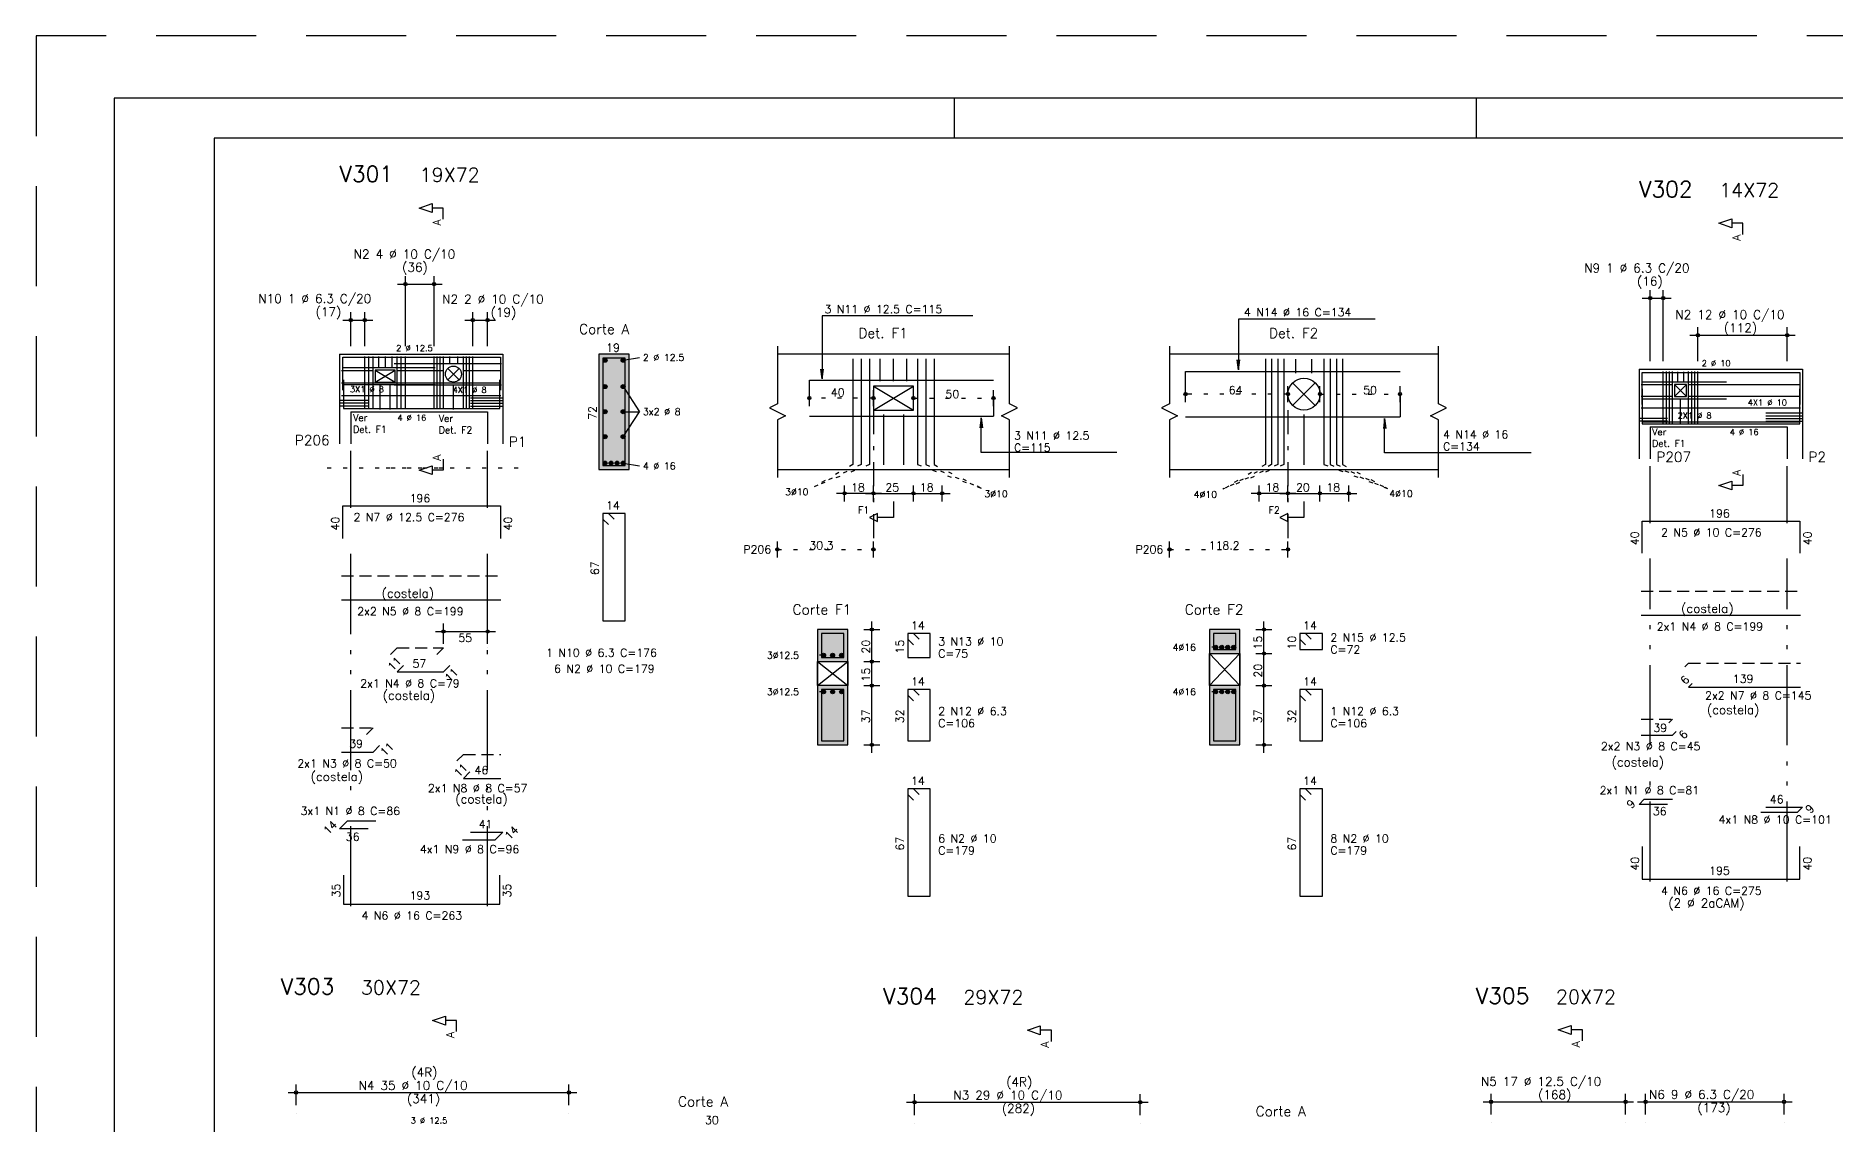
# Model space of a CAD drawing. Extents: x -1.9 to 86, y -1.2 to 61.3.
# Drawn here: x -1.95 to 43.03, y 34.1 to 61.31 of the extents above; entities that cross this region are included whole.
import ezdxf

# ---------------------------------------------------------------- set-up
doc = ezdxf.new("R2010")
doc.units = 0
doc.header["$MEASUREMENT"] = 0
for name, pattern in [('ESTILO_TQS_0001', [0.45, 0.3, -0.15]), ('ESTILO_TQS_0002', [0.4, 0.1, -0.3]), ('ESTILO_TQS_0003', [1.25, 0.6, -0.3, 0.05, -0.3]), ('ESTILO_TQS_0004', [3.3, 2, -0.4, 0.05, -0.4, 0.05, -0.4]), ('HIDDEN', [0.375, 0.25, -0.125])]:
    doc.linetypes.add(name, pattern=pattern)
doc.layers.get('0').update_dxf_attribs({"linetype": 'CONTINUOUS'})
doc.layers.get('Defpoints').update_dxf_attribs({"linetype": 'CONTINUOUS'})
for name, color, linetype in [('ARQ_FOLHA', 7, 'CONTINUOUS'), ('PENA_01', 1, 'CONTINUOUS'), ('PENA_02', 2, 'CONTINUOUS'), ('PENA_03', 3, 'CONTINUOUS'), ('PENA_04', 4, 'CONTINUOUS'), ('PENA_05', 5, 'CONTINUOUS'), ('PENA_06', 6, 'CONTINUOUS'), ('PENA_10', 253, 'CONTINUOUS')]:
    doc.layers.add(name, color=color, linetype=linetype)
doc.styles.get("Standard").update_dxf_attribs({"font": 'ROMANS.SHX'})

# ---------------------------------------------------------------- blocks, each defined once
blk = doc.blocks.new('FOLHA A1 - 841 X 594')
at = {"layer": 'ARQ_FOLHA', "color": 1}
for p, q in [((-631, 584), (-631, 594)), ((-500.5, 584), (-500.5, 594))]:
    blk.add_line(p, q, dxfattribs=at)
for points in [[(-841, 0), (0, 0), (0, 594), (-841, 594)], [(-816, 10), (-10, 10), (-10, 584), (-816, 584)]]:
    blk.add_lwpolyline(points, close=True, dxfattribs=at)
at = {"layer": 'Defpoints', "color": 8, "linetype": 'HIDDEN', "ltscale": 100}
blk.add_lwpolyline([(-860.5, 609.5), (-860.5, -15.5), (19.5, -15.5), (19.5, 609.5)], close=True, dxfattribs=at)
blk = doc.blocks.new('*U23')
blk.add_blockref('FOLHA A1 - 841 X 594', (0, 0))

msp = doc.modelspace()

# ---------------------------------------------------------------- linework, layer by layer
at = {"layer": 'PENA_01', "linetype": 'Continuous'}
for p, q in [((7.08, 55.11), (8.199, 55.11)), ((7.28, 53.561), (7.28, 55.31)), ((7.999, 53.561), (7.999, 55.31)), ((38.392, 53.181), (38.392, 54.96)), ((38.716, 53.181), (38.716, 54.96)), ((38.192, 54.76), (38.916, 54.76)), ((5.717, 54.211), (6.467, 54.211)), ((5.917, 53.561), (5.917, 54.411)), ((6.267, 53.561), (6.267, 54.411)), ((8.764, 54.211), (9.537, 54.211)), ((8.964, 53.561), (8.964, 54.411)), ((9.337, 53.561), (9.337, 54.411)), ((39.581, 53.181), (39.581, 54.031)), ((41.812, 53.181), (41.812, 54.031)), ((39.381, 53.831), (42.012, 53.831)), ((12.722, 53.206), (13.132, 53.276)), ((12.722, 52.547), (13.132, 51.921)), ((12.722, 51.296), (13.132, 51.921)), ((12.722, 51.921), (13.132, 51.921)), ((12.722, 50.636), (13.132, 50.566)), ((8.031, 46.431), (9.537, 46.431)), ((4.549, 34.596), (4.549, 35.116)), ((11.369, 34.596), (11.369, 35.116)), ((4.349, 34.916), (11.569, 34.916)), ((19.804, 34.674), (25.844, 34.674)), ((20.004, 34.354), (20.004, 34.874)), ((25.644, 34.354), (25.644, 34.874)), ((34.213, 34.683), (37.973, 34.683)), ((34.413, 34.363), (34.413, 34.883)), ((37.773, 34.363), (37.773, 34.883)), ((38.073, 34.683), (41.933, 34.683)), ((38.273, 34.363), (38.273, 34.883)), ((41.733, 34.363), (41.733, 34.883))]:
    msp.add_line(p, q, dxfattribs=at)
at = {"layer": 'PENA_01', "linetype": 'ESTILO_TQS_0003'}
for p, q in [((17.377, 52.261), (17.377, 52.711)), ((26.777, 52.361), (26.777, 52.925)), ((21.977, 52.261), (21.977, 51.811)), ((32.137, 52.361), (32.137, 51.797)), ((18.977, 51.961), (18.977, 48.481)), ((29.337, 51.961), (29.337, 48.481))]:
    msp.add_line(p, q, dxfattribs=at)
at = {"layer": 'PENA_01', "linetype": 'ESTILO_TQS_0002'}
for p, q in [((18.977, 52.261), (17.377, 52.261)), ((19.977, 52.261), (21.977, 52.261)), ((29.337, 52.361), (26.777, 52.361)), ((30.137, 52.361), (32.137, 52.361)), ((18.877, 50.601), (17.493, 50.045)), ((18.671, 50.601), (17.493, 50.045)), ((18.464, 50.601), (17.493, 50.045)), ((20.077, 50.601), (21.708, 49.998)), ((20.284, 50.601), (21.708, 49.998)), ((20.491, 50.601), (21.708, 49.998)), ((29.237, 50.601), (27.705, 49.983)), ((29.082, 50.601), (27.705, 49.983)), ((28.927, 50.601), (27.705, 49.983)), ((28.772, 50.601), (27.705, 49.983)), ((30.237, 50.601), (31.827, 50.003)), ((30.392, 50.601), (31.827, 50.003)), ((30.547, 50.601), (31.827, 50.003)), ((30.702, 50.601), (31.827, 50.003)), ((16.577, 48.481), (18.977, 48.481)), ((26.377, 48.481), (29.337, 48.481)), ((27.533, 46.037), (27.177, 46.037)), ((17.733, 45.837), (17.377, 45.837)), ((17.733, 44.925), (17.377, 44.925)), ((27.533, 44.925), (27.177, 44.925))]:
    msp.add_line(p, q, dxfattribs=at)
at = {"layer": 'PENA_01', "linetype": 'ESTILO_TQS_0004'}
for p, q in [((5.917, 49.518), (5.917, 50.941)), ((9.337, 49.518), (9.337, 50.941)), ((38.392, 49.138), (38.392, 50.561)), ((41.812, 49.138), (41.812, 50.561)), ((5.917, 39.568), (5.917, 48.634)), ((9.337, 39.568), (9.337, 48.634)), ((38.392, 40.188), (38.392, 48.254)), ((41.812, 40.188), (41.812, 48.254))]:
    msp.add_line(p, q, dxfattribs=at)
at = {"layer": 'PENA_02', "linetype": 'Continuous'}
for centre, radius in [((7.28, 55.11), 0.0416), ((7.28, 55.11), 0.0208), ((7.999, 55.11), 0.0416), ((7.999, 55.11), 0.0208), ((38.392, 54.76), 0.0416), ((38.392, 54.76), 0.0208), ((38.716, 54.76), 0.0416), ((38.716, 54.76), 0.0208), ((5.917, 54.211), 0.0416), ((5.917, 54.211), 0.0208), ((6.267, 54.211), 0.0416), ((6.267, 54.211), 0.0208), ((8.964, 54.211), 0.0416), ((8.964, 54.211), 0.0208), ((9.337, 54.211), 0.0416), ((9.337, 54.211), 0.0208), ((39.581, 53.831), 0.0416), ((39.581, 53.831), 0.0208), ((41.812, 53.831), 0.0416), ((41.812, 53.831), 0.0208), ((8.231, 46.431), 0.04), ((8.231, 46.431), 0.02), ((9.337, 46.431), 0.04), ((9.337, 46.431), 0.02), ((4.549, 34.916), 0.0416), ((4.549, 34.916), 0.0208), ((11.369, 34.916), 0.0416), ((11.369, 34.916), 0.0208), ((20.004, 34.674), 0.0416), ((20.004, 34.674), 0.0208), ((25.644, 34.674), 0.0416), ((25.644, 34.674), 0.0208), ((34.413, 34.683), 0.0416), ((34.413, 34.683), 0.0208), ((37.773, 34.683), 0.0416), ((37.773, 34.683), 0.0208), ((38.273, 34.683), 0.0416), ((38.273, 34.683), 0.0208), ((41.733, 34.683), 0.0416), ((41.733, 34.683), 0.0208)]:
    msp.add_circle(centre, radius, dxfattribs=at)
at = {"layer": 'PENA_03', "linetype": 'Continuous'}
for p, q in [((16.577, 53.561), (16.577, 52.121)), ((22.377, 52.121), (22.377, 53.561)), ((26.377, 53.561), (26.377, 52.121)), ((33.097, 52.121), (33.097, 53.561)), ((5.637, 53.361), (5.637, 51.921)), ((5.637, 53.361), (5.917, 53.361)), ((5.917, 53.361), (9.337, 53.361)), ((5.917, 53.361), (5.917, 53.361)), ((6.267, 53.361), (6.267, 53.361)), ((7.28, 53.361), (7.28, 53.361)), ((7.999, 53.361), (7.999, 53.361)), ((8.964, 53.361), (8.964, 53.361)), ((9.337, 53.361), (9.717, 53.361)), ((9.337, 53.361), (9.337, 53.361)), ((9.717, 53.361), (9.717, 51.921)), ((12.877, 53.361), (12.117, 53.361)), ((12.117, 53.361), (12.117, 50.481)), ((12.877, 50.481), (12.877, 53.361)), ((22.377, 53.361), (16.577, 53.361)), ((18.464, 53.241), (18.464, 50.601)), ((18.671, 53.241), (18.671, 50.601)), ((18.877, 53.241), (18.877, 50.601)), ((19.144, 52.681), (19.144, 53.241)), ((19.477, 52.681), (19.477, 53.241)), ((19.811, 52.681), (19.811, 53.241)), ((20.077, 53.241), (20.077, 50.601)), ((20.284, 53.241), (20.284, 50.601)), ((20.491, 53.241), (20.491, 50.601)), ((33.097, 53.361), (26.377, 53.361)), ((28.772, 53.241), (28.772, 50.601)), ((28.927, 53.241), (28.927, 50.601)), ((29.082, 53.241), (29.082, 50.601)), ((29.237, 53.241), (29.237, 50.601)), ((29.537, 52.886), (29.537, 53.236)), ((29.937, 52.886), (29.937, 53.236)), ((30.237, 53.241), (30.237, 50.601)), ((30.392, 53.241), (30.392, 50.601)), ((30.547, 53.241), (30.547, 50.601)), ((30.702, 53.241), (30.702, 50.601)), ((7.023, 52.961), (6.523, 52.961)), ((6.523, 52.961), (6.523, 52.661)), ((6.523, 52.961), (7.023, 52.661)), ((6.523, 52.661), (7.023, 52.961)), ((6.523, 52.661), (7.023, 52.661)), ((7.023, 52.661), (7.023, 52.961)), ((8.34, 53.003), (8.623, 52.72)), ((8.34, 52.72), (8.623, 53.003)), ((29.454, 52.644), (30.02, 52.078)), ((29.454, 52.078), (30.02, 52.644)), ((38.112, 52.981), (38.112, 51.541)), ((38.112, 52.981), (38.392, 52.981)), ((38.392, 52.981), (41.812, 52.981)), ((38.392, 52.981), (38.392, 52.981)), ((38.716, 52.981), (38.716, 52.981)), ((39.581, 52.981), (39.581, 52.981)), ((41.812, 52.981), (42.192, 52.981)), ((41.812, 52.981), (41.812, 52.981)), ((42.192, 52.981), (42.192, 51.541)), ((17.377, 52.061), (17.377, 52.461)), ((19.977, 52.561), (18.977, 52.561)), ((18.977, 52.561), (18.977, 51.961)), ((18.977, 52.561), (19.977, 51.961)), ((18.977, 51.961), (19.977, 52.561)), ((18.977, 52.061), (18.977, 52.461)), ((19.977, 51.961), (19.977, 52.561)), ((19.977, 52.061), (19.977, 52.461)), ((21.977, 52.061), (21.977, 52.461)), ((26.777, 52.161), (26.777, 52.561)), ((29.337, 52.161), (29.337, 52.561)), ((30.137, 52.161), (30.137, 52.561)), ((32.137, 52.161), (32.137, 52.561)), ((39.298, 52.601), (38.998, 52.601)), ((38.998, 52.601), (38.998, 52.301)), ((38.998, 52.601), (39.298, 52.301)), ((38.998, 52.301), (39.298, 52.601)), ((38.998, 52.301), (39.298, 52.301)), ((39.298, 52.301), (39.298, 52.601)), ((5.637, 51.921), (5.637, 51.121)), ((5.917, 51.921), (9.337, 51.921)), ((5.917, 51.921), (5.917, 51.121)), ((9.337, 51.921), (9.337, 51.121)), ((9.717, 51.921), (9.717, 51.121)), ((16.577, 52.121), (16.377, 52.021)), ((16.377, 52.021), (16.777, 51.821)), ((16.777, 51.821), (16.577, 51.721)), ((18.977, 51.961), (19.977, 51.961)), ((19.227, 51.849), (19.227, 50.594)), ((19.727, 51.849), (19.727, 50.594)), ((22.177, 51.821), (22.577, 52.021)), ((22.377, 51.721), (22.177, 51.821)), ((22.577, 52.021), (22.377, 52.121)), ((26.377, 52.121), (26.177, 52.021)), ((26.177, 52.021), (26.577, 51.821)), ((26.577, 51.821), (26.377, 51.721)), ((29.737, 51.849), (29.737, 50.594)), ((32.897, 51.821), (33.297, 52.021)), ((33.097, 51.721), (32.897, 51.821)), ((33.297, 52.021), (33.097, 52.121)), ((16.577, 51.721), (16.577, 50.281)), ((22.377, 50.281), (22.377, 51.721)), ((26.377, 51.721), (26.377, 50.281)), ((33.097, 50.281), (33.097, 51.721)), ((38.112, 51.541), (38.112, 50.741)), ((38.392, 51.541), (41.812, 51.541)), ((38.392, 51.541), (38.392, 50.741)), ((41.812, 51.541), (41.812, 50.741)), ((42.192, 51.541), (42.192, 50.741)), ((12.117, 50.481), (12.877, 50.481)), ((16.577, 50.481), (22.377, 50.481)), ((26.377, 50.481), (33.097, 50.481)), ((18.257, 49.681), (18.257, 50.081)), ((18.977, 49.681), (18.977, 50.081)), ((18.977, 49.681), (18.977, 50.081)), ((19.977, 49.681), (19.977, 50.081)), ((19.977, 49.681), (19.977, 50.081)), ((20.697, 49.681), (20.697, 50.081)), ((28.617, 49.681), (28.617, 50.081)), ((29.337, 49.681), (29.337, 50.081)), ((29.337, 49.681), (29.337, 50.081)), ((30.137, 49.681), (30.137, 50.081)), ((30.137, 49.681), (30.137, 50.081)), ((30.857, 49.681), (30.857, 50.081)), ((19.177, 49.881), (18.057, 49.881)), ((18.777, 49.881), (20.177, 49.881)), ((19.477, 49.681), (19.477, 49.281)), ((19.777, 49.881), (20.897, 49.881)), ((29.537, 49.881), (28.417, 49.881)), ((29.137, 49.881), (30.337, 49.881)), ((29.737, 49.681), (29.737, 49.281)), ((29.937, 49.881), (31.057, 49.881)), ((19.077, 49.381), (18.877, 49.281)), ((18.877, 49.281), (19.077, 49.181)), ((19.077, 49.281), (19.077, 49.381)), ((19.477, 49.281), (19.077, 49.281)), ((19.077, 49.181), (19.077, 49.281)), ((29.337, 49.381), (29.137, 49.281)), ((29.137, 49.281), (29.337, 49.181)), ((29.337, 49.281), (29.337, 49.381)), ((29.737, 49.281), (29.337, 49.281)), ((29.337, 49.181), (29.337, 49.281)), ((16.577, 48.281), (16.577, 48.681)), ((18.977, 48.281), (18.977, 48.681)), ((26.377, 48.281), (26.377, 48.681)), ((29.337, 48.281), (29.337, 48.681)), ((8.231, 46.121), (8.231, 46.631)), ((9.337, 46.121), (9.337, 46.631)), ((17.957, 46.481), (17.577, 46.481)), ((17.577, 46.481), (17.577, 43.601)), ((18.337, 46.481), (17.957, 46.481)), ((18.337, 43.601), (18.337, 46.481)), ((18.737, 46.481), (19.137, 46.481)), ((18.937, 43.401), (18.937, 46.681)), ((27.757, 46.481), (27.377, 46.481)), ((27.377, 46.481), (27.377, 43.601)), ((28.137, 46.481), (27.757, 46.481)), ((28.137, 43.601), (28.137, 46.481)), ((28.537, 46.481), (28.937, 46.481)), ((28.737, 43.401), (28.737, 46.681)), ((8.231, 46.021), (8.231, 46.021)), ((9.337, 46.021), (9.337, 46.021)), ((17.577, 45.681), (18.337, 45.681)), ((17.577, 45.081), (17.577, 45.681)), ((17.577, 45.081), (18.337, 45.681)), ((17.577, 45.681), (18.337, 45.081)), ((18.337, 45.681), (18.337, 45.081)), ((18.737, 45.681), (19.137, 45.681)), ((27.377, 45.881), (28.137, 45.881)), ((27.377, 45.081), (27.377, 45.881)), ((27.377, 45.081), (28.137, 45.881)), ((27.377, 45.881), (28.137, 45.081)), ((28.137, 45.881), (28.137, 45.081)), ((28.537, 45.881), (28.937, 45.881)), ((18.337, 45.081), (17.577, 45.081)), ((18.737, 45.081), (19.137, 45.081)), ((28.137, 45.081), (27.377, 45.081)), ((28.537, 45.081), (28.937, 45.081)), ((17.577, 43.601), (17.957, 43.601)), ((17.957, 43.601), (18.337, 43.601)), ((18.737, 43.601), (19.137, 43.601)), ((27.377, 43.601), (27.757, 43.601)), ((27.757, 43.601), (28.137, 43.601)), ((28.537, 43.601), (28.937, 43.601)), ((4.549, 34.396), (4.549, 34.396)), ((11.369, 34.396), (11.369, 34.396)), ((20.004, 34.154), (20.004, 34.154)), ((25.644, 34.154), (25.644, 34.154)), ((34.413, 34.163), (34.413, 34.163)), ((37.773, 34.163), (37.773, 34.163)), ((38.273, 34.163), (38.273, 34.163)), ((41.733, 34.163), (41.733, 34.163))]:
    msp.add_line(p, q, dxfattribs=at)
at = {"layer": 'PENA_03', "linetype": 'ESTILO_TQS_0002'}
for p, q in [((5.323, 50.521), (8.223, 50.521)), ((6.801, 50.521), (10.161, 50.521))]:
    msp.add_line(p, q, dxfattribs=at)
at = {"layer": 'PENA_03', "linetype": 'Continuous'}
for points in [[(8.227, 56.731), (8.227, 57.008), (7.95, 57.008), (7.95, 56.897), (7.627, 57.008), (7.95, 57.119), (7.95, 57.008)], [(40.702, 56.351), (40.702, 56.628), (40.425, 56.628), (40.425, 56.517), (40.102, 56.628), (40.425, 56.739), (40.425, 56.628)], [(21.458, 54.319), (17.696, 54.319), (17.696, 52.739), (17.663, 52.986), (17.696, 52.739), (17.729, 52.986)], [(31.518, 54.236), (28.102, 54.236), (28.102, 52.965), (28.069, 53.213), (28.102, 52.965), (28.134, 53.213)], [(25.062, 50.904), (21.666, 50.904), (21.666, 51.77), (21.699, 51.522), (21.666, 51.77), (21.633, 51.522)], [(35.411, 50.892), (31.753, 50.892), (31.753, 51.748), (31.786, 51.5), (31.753, 51.748), (31.721, 51.5)], [(8.227, 50.736), (8.227, 50.459), (7.95, 50.459), (7.95, 50.349), (7.627, 50.459), (7.95, 50.57), (7.95, 50.459)], [(40.702, 50.356), (40.702, 50.079), (40.425, 50.079), (40.425, 49.969), (40.102, 50.079), (40.425, 50.19), (40.425, 50.079)], [(8.559, 36.436), (8.559, 36.713), (8.282, 36.713), (8.282, 36.602), (7.959, 36.713), (8.282, 36.823), (8.282, 36.713)], [(23.424, 36.194), (23.424, 36.471), (23.147, 36.471), (23.147, 36.36), (22.824, 36.471), (23.147, 36.581), (23.147, 36.471)], [(36.693, 36.203), (36.693, 36.48), (36.416, 36.48), (36.416, 36.369), (36.093, 36.48), (36.416, 36.59), (36.416, 36.48)]]:
    msp.add_lwpolyline(points, dxfattribs=at)
for centre, radius in [((12.272, 53.206), 0.05), ((12.722, 53.206), 0.05), ((8.481, 52.861), 0.2), ((29.737, 52.361), 0.4), ((12.272, 52.547), 0.05), ((12.722, 52.547), 0.05), ((17.377, 52.261), 0.04), ((17.377, 52.261), 0.02), ((18.977, 52.261), 0.04), ((18.977, 52.261), 0.02), ((19.977, 52.261), 0.04), ((19.977, 52.261), 0.02), ((21.977, 52.261), 0.04), ((21.977, 52.261), 0.02), ((26.777, 52.361), 0.04), ((26.777, 52.361), 0.02), ((29.337, 52.361), 0.04), ((29.337, 52.361), 0.02), ((30.137, 52.361), 0.04), ((30.137, 52.361), 0.02), ((32.137, 52.361), 0.04), ((32.137, 52.361), 0.02), ((12.272, 51.921), 0.05), ((12.722, 51.921), 0.05), ((12.272, 51.296), 0.05), ((12.722, 51.296), 0.05), ((12.272, 50.636), 0.05), ((12.422, 50.636), 0.05), ((12.572, 50.636), 0.05), ((12.722, 50.636), 0.05), ((18.257, 49.881), 0.04), ((18.257, 49.881), 0.02), ((18.977, 49.881), 0.04), ((18.977, 49.881), 0.04), ((18.977, 49.881), 0.02), ((18.977, 49.881), 0.02), ((19.977, 49.881), 0.04), ((19.977, 49.881), 0.04), ((19.977, 49.881), 0.02), ((19.977, 49.881), 0.02), ((20.697, 49.881), 0.04), ((20.697, 49.881), 0.02), ((28.617, 49.881), 0.04), ((28.617, 49.881), 0.02), ((29.337, 49.881), 0.04), ((29.337, 49.881), 0.04), ((29.337, 49.881), 0.02), ((29.337, 49.881), 0.02), ((30.137, 49.881), 0.04), ((30.137, 49.881), 0.04), ((30.137, 49.881), 0.02), ((30.137, 49.881), 0.02), ((30.857, 49.881), 0.04), ((30.857, 49.881), 0.02), ((16.577, 48.481), 0.04), ((16.577, 48.481), 0.02), ((18.977, 48.481), 0.04), ((18.977, 48.481), 0.02), ((26.377, 48.481), 0.04), ((26.377, 48.481), 0.02), ((29.337, 48.481), 0.04), ((29.337, 48.481), 0.02), ((18.937, 46.481), 0.04), ((18.937, 46.481), 0.02), ((28.737, 46.481), 0.04), ((28.737, 46.481), 0.02), ((17.733, 45.837), 0.05), ((17.957, 45.837), 0.05), ((18.181, 45.837), 0.05), ((27.533, 46.037), 0.05), ((27.683, 46.037), 0.05), ((27.832, 46.037), 0.05), ((27.981, 46.037), 0.05), ((28.737, 45.881), 0.04), ((28.737, 45.881), 0.02), ((18.937, 45.681), 0.04), ((18.937, 45.681), 0.02), ((18.937, 45.081), 0.04), ((18.937, 45.081), 0.02), ((28.737, 45.081), 0.04), ((28.737, 45.081), 0.02), ((17.733, 44.925), 0.05), ((17.957, 44.925), 0.05), ((18.181, 44.925), 0.05), ((27.533, 44.925), 0.05), ((27.683, 44.925), 0.05), ((27.832, 44.925), 0.05), ((27.981, 44.925), 0.05), ((18.937, 43.601), 0.04), ((28.737, 43.601), 0.04), ((18.937, 43.601), 0.02), ((28.737, 43.601), 0.02)]:
    msp.add_circle(centre, radius, dxfattribs=at)
for points in [[(12.322, 53.206), (12.247, 53.249), (12.225, 53.223)], [(12.322, 53.206), (12.225, 53.223), (12.225, 53.189)], [(12.322, 53.206), (12.225, 53.189), (12.247, 53.163)], [(12.322, 53.206), (12.281, 53.255), (12.247, 53.249)], [(12.322, 53.206), (12.247, 53.163), (12.281, 53.157)], [(12.322, 53.206), (12.311, 53.238), (12.281, 53.255)], [(12.322, 53.206), (12.281, 53.157), (12.311, 53.174)], [(12.322, 53.206), (12.311, 53.174), (12.322, 53.206)], [(12.772, 53.206), (12.697, 53.249), (12.675, 53.223)], [(12.772, 53.206), (12.675, 53.223), (12.675, 53.189)], [(12.772, 53.206), (12.675, 53.189), (12.697, 53.163)], [(12.772, 53.206), (12.731, 53.255), (12.697, 53.249)], [(12.772, 53.206), (12.697, 53.163), (12.731, 53.157)], [(12.772, 53.206), (12.761, 53.238), (12.731, 53.255)], [(12.772, 53.206), (12.731, 53.157), (12.761, 53.174)], [(12.772, 53.206), (12.761, 53.174), (12.772, 53.206)], [(12.322, 52.547), (12.247, 52.59), (12.225, 52.564)], [(12.322, 52.547), (12.225, 52.564), (12.225, 52.529)], [(12.322, 52.547), (12.225, 52.529), (12.247, 52.503)], [(12.322, 52.547), (12.281, 52.596), (12.247, 52.59)], [(12.322, 52.547), (12.247, 52.503), (12.281, 52.497)], [(12.322, 52.547), (12.311, 52.579), (12.281, 52.596)], [(12.322, 52.547), (12.281, 52.497), (12.311, 52.514)], [(12.322, 52.547), (12.311, 52.514), (12.322, 52.547)], [(12.772, 52.547), (12.697, 52.59), (12.675, 52.564)], [(12.772, 52.547), (12.675, 52.564), (12.675, 52.529)], [(12.772, 52.547), (12.675, 52.529), (12.697, 52.503)], [(12.772, 52.547), (12.731, 52.596), (12.697, 52.59)], [(12.772, 52.547), (12.697, 52.503), (12.731, 52.497)], [(12.772, 52.547), (12.761, 52.579), (12.731, 52.596)], [(12.772, 52.547), (12.731, 52.497), (12.761, 52.514)], [(12.772, 52.547), (12.761, 52.514), (12.772, 52.547)], [(12.322, 51.921), (12.247, 51.964), (12.225, 51.938)], [(12.322, 51.921), (12.225, 51.938), (12.225, 51.904)], [(12.322, 51.921), (12.225, 51.904), (12.247, 51.878)], [(12.322, 51.921), (12.281, 51.97), (12.247, 51.964)], [(12.322, 51.921), (12.247, 51.878), (12.281, 51.872)], [(12.322, 51.921), (12.311, 51.953), (12.281, 51.97)], [(12.322, 51.921), (12.281, 51.872), (12.311, 51.889)], [(12.322, 51.921), (12.311, 51.889), (12.322, 51.921)], [(12.772, 51.921), (12.697, 51.964), (12.675, 51.938)], [(12.772, 51.921), (12.675, 51.938), (12.675, 51.904)], [(12.772, 51.921), (12.675, 51.904), (12.697, 51.878)], [(12.772, 51.921), (12.731, 51.97), (12.697, 51.964)], [(12.772, 51.921), (12.697, 51.878), (12.731, 51.872)], [(12.772, 51.921), (12.761, 51.953), (12.731, 51.97)], [(12.772, 51.921), (12.731, 51.872), (12.761, 51.889)], [(12.772, 51.921), (12.761, 51.889), (12.772, 51.921)], [(12.322, 51.296), (12.247, 51.339), (12.225, 51.313)], [(12.322, 51.296), (12.225, 51.313), (12.225, 51.279)], [(12.322, 51.296), (12.225, 51.279), (12.247, 51.252)], [(12.322, 51.296), (12.281, 51.345), (12.247, 51.339)], [(12.322, 51.296), (12.247, 51.252), (12.281, 51.247)], [(12.322, 51.296), (12.311, 51.328), (12.281, 51.345)], [(12.322, 51.296), (12.281, 51.247), (12.311, 51.264)], [(12.322, 51.296), (12.311, 51.264), (12.322, 51.296)], [(12.772, 51.296), (12.697, 51.339), (12.675, 51.313)], [(12.772, 51.296), (12.675, 51.313), (12.675, 51.279)], [(12.772, 51.296), (12.675, 51.279), (12.697, 51.252)], [(12.772, 51.296), (12.731, 51.345), (12.697, 51.339)], [(12.772, 51.296), (12.697, 51.252), (12.731, 51.247)], [(12.772, 51.296), (12.761, 51.328), (12.731, 51.345)], [(12.772, 51.296), (12.731, 51.247), (12.761, 51.264)], [(12.772, 51.296), (12.761, 51.264), (12.772, 51.296)], [(12.322, 50.636), (12.247, 50.679), (12.225, 50.653)], [(12.322, 50.636), (12.225, 50.653), (12.225, 50.619)], [(12.322, 50.636), (12.225, 50.619), (12.247, 50.593)], [(12.322, 50.636), (12.281, 50.685), (12.247, 50.679)], [(12.322, 50.636), (12.247, 50.593), (12.281, 50.587)], [(12.322, 50.636), (12.311, 50.668), (12.281, 50.685)], [(12.322, 50.636), (12.281, 50.587), (12.311, 50.604)], [(12.322, 50.636), (12.311, 50.604), (12.322, 50.636)], [(12.472, 50.636), (12.397, 50.679), (12.375, 50.653)], [(12.472, 50.636), (12.375, 50.653), (12.375, 50.619)], [(12.472, 50.636), (12.375, 50.619), (12.397, 50.593)], [(12.472, 50.636), (12.431, 50.685), (12.397, 50.679)], [(12.472, 50.636), (12.397, 50.593), (12.431, 50.587)], [(12.472, 50.636), (12.461, 50.668), (12.431, 50.685)], [(12.472, 50.636), (12.431, 50.587), (12.461, 50.604)], [(12.472, 50.636), (12.461, 50.604), (12.472, 50.636)], [(12.622, 50.636), (12.547, 50.679), (12.525, 50.653)], [(12.622, 50.636), (12.525, 50.653), (12.525, 50.619)], [(12.622, 50.636), (12.525, 50.619), (12.547, 50.593)], [(12.622, 50.636), (12.581, 50.685), (12.547, 50.679)], [(12.622, 50.636), (12.547, 50.593), (12.581, 50.587)], [(12.622, 50.636), (12.611, 50.668), (12.581, 50.685)], [(12.622, 50.636), (12.581, 50.587), (12.611, 50.604)], [(12.622, 50.636), (12.611, 50.604), (12.622, 50.636)], [(12.772, 50.636), (12.697, 50.679), (12.675, 50.653)], [(12.772, 50.636), (12.675, 50.653), (12.675, 50.619)], [(12.772, 50.636), (12.675, 50.619), (12.697, 50.593)], [(12.772, 50.636), (12.731, 50.685), (12.697, 50.679)], [(12.772, 50.636), (12.697, 50.593), (12.731, 50.587)], [(12.772, 50.636), (12.761, 50.668), (12.731, 50.685)], [(12.772, 50.636), (12.731, 50.587), (12.761, 50.604)], [(12.772, 50.636), (12.761, 50.604), (12.772, 50.636)], [(17.783, 45.837), (17.742, 45.886), (17.708, 45.88)], [(17.783, 45.837), (17.772, 45.869), (17.742, 45.886)], [(18.007, 45.837), (17.966, 45.886), (17.932, 45.88)], [(18.007, 45.837), (17.996, 45.869), (17.966, 45.886)], [(18.231, 45.837), (18.19, 45.886), (18.156, 45.88)], [(18.231, 45.837), (18.22, 45.869), (18.19, 45.886)], [(27.583, 46.037), (27.508, 46.08), (27.486, 46.054)], [(27.583, 46.037), (27.486, 46.054), (27.486, 46.02)], [(27.583, 46.037), (27.486, 46.02), (27.508, 45.994)], [(27.583, 46.037), (27.542, 46.086), (27.508, 46.08)], [(27.583, 46.037), (27.508, 45.994), (27.542, 45.988)], [(27.583, 46.037), (27.572, 46.069), (27.542, 46.086)], [(27.583, 46.037), (27.542, 45.988), (27.572, 46.005)], [(27.583, 46.037), (27.572, 46.005), (27.583, 46.037)], [(27.733, 46.037), (27.658, 46.08), (27.636, 46.054)], [(27.733, 46.037), (27.636, 46.054), (27.636, 46.02)], [(27.733, 46.037), (27.636, 46.02), (27.658, 45.994)], [(27.733, 46.037), (27.691, 46.086), (27.658, 46.08)], [(27.733, 46.037), (27.658, 45.994), (27.691, 45.988)], [(27.733, 46.037), (27.721, 46.069), (27.691, 46.086)], [(27.733, 46.037), (27.691, 45.988), (27.721, 46.005)], [(27.733, 46.037), (27.721, 46.005), (27.733, 46.037)], [(27.882, 46.037), (27.807, 46.08), (27.785, 46.054)], [(27.882, 46.037), (27.785, 46.054), (27.785, 46.02)], [(27.882, 46.037), (27.785, 46.02), (27.807, 45.994)], [(27.882, 46.037), (27.841, 46.086), (27.807, 46.08)], [(27.882, 46.037), (27.807, 45.994), (27.841, 45.988)], [(27.882, 46.037), (27.87, 46.069), (27.841, 46.086)], [(27.882, 46.037), (27.841, 45.988), (27.87, 46.005)], [(27.882, 46.037), (27.87, 46.005), (27.882, 46.037)], [(28.031, 46.037), (27.956, 46.08), (27.934, 46.054)], [(28.031, 46.037), (27.934, 46.054), (27.934, 46.02)], [(28.031, 46.037), (27.934, 46.02), (27.956, 45.994)], [(28.031, 46.037), (27.99, 46.086), (27.956, 46.08)], [(28.031, 46.037), (27.956, 45.994), (27.99, 45.988)], [(28.031, 46.037), (28.02, 46.069), (27.99, 46.086)], [(28.031, 46.037), (27.99, 45.988), (28.02, 46.005)], [(28.031, 46.037), (28.02, 46.005), (28.031, 46.037)], [(17.783, 45.837), (17.708, 45.88), (17.686, 45.854)], [(17.783, 45.837), (17.686, 45.854), (17.686, 45.82)], [(17.783, 45.837), (17.686, 45.82), (17.708, 45.794)], [(17.783, 45.837), (17.708, 45.794), (17.742, 45.788)], [(17.783, 45.837), (17.742, 45.788), (17.772, 45.805)], [(17.783, 45.837), (17.772, 45.805), (17.783, 45.837)], [(18.007, 45.837), (17.932, 45.88), (17.91, 45.854)], [(18.007, 45.837), (17.91, 45.854), (17.91, 45.82)], [(18.007, 45.837), (17.91, 45.82), (17.932, 45.794)], [(18.007, 45.837), (17.932, 45.794), (17.966, 45.788)], [(18.007, 45.837), (17.966, 45.788), (17.996, 45.805)], [(18.007, 45.837), (17.996, 45.805), (18.007, 45.837)], [(18.231, 45.837), (18.156, 45.88), (18.134, 45.854)], [(18.231, 45.837), (18.134, 45.854), (18.134, 45.82)], [(18.231, 45.837), (18.134, 45.82), (18.156, 45.794)], [(18.231, 45.837), (18.156, 45.794), (18.19, 45.788)], [(18.231, 45.837), (18.19, 45.788), (18.22, 45.805)], [(18.231, 45.837), (18.22, 45.805), (18.231, 45.837)], [(17.783, 44.925), (17.708, 44.968), (17.686, 44.942)], [(17.783, 44.925), (17.686, 44.942), (17.686, 44.908)], [(17.783, 44.925), (17.686, 44.908), (17.708, 44.882)], [(17.783, 44.925), (17.742, 44.974), (17.708, 44.968)], [(17.783, 44.925), (17.708, 44.882), (17.742, 44.876)], [(17.783, 44.925), (17.772, 44.957), (17.742, 44.974)], [(17.783, 44.925), (17.742, 44.876), (17.772, 44.893)], [(17.783, 44.925), (17.772, 44.893), (17.783, 44.925)], [(18.007, 44.925), (17.932, 44.968), (17.91, 44.942)], [(18.007, 44.925), (17.91, 44.942), (17.91, 44.908)], [(18.007, 44.925), (17.91, 44.908), (17.932, 44.882)], [(18.007, 44.925), (17.966, 44.974), (17.932, 44.968)], [(18.007, 44.925), (17.932, 44.882), (17.966, 44.876)], [(18.007, 44.925), (17.996, 44.957), (17.966, 44.974)], [(18.007, 44.925), (17.966, 44.876), (17.996, 44.893)], [(18.007, 44.925), (17.996, 44.893), (18.007, 44.925)], [(18.231, 44.925), (18.156, 44.968), (18.134, 44.942)], [(18.231, 44.925), (18.134, 44.942), (18.134, 44.908)], [(18.231, 44.925), (18.134, 44.908), (18.156, 44.882)], [(18.231, 44.925), (18.19, 44.974), (18.156, 44.968)], [(18.231, 44.925), (18.156, 44.882), (18.19, 44.876)], [(18.231, 44.925), (18.22, 44.957), (18.19, 44.974)], [(18.231, 44.925), (18.19, 44.876), (18.22, 44.893)], [(18.231, 44.925), (18.22, 44.893), (18.231, 44.925)], [(27.583, 44.925), (27.508, 44.968), (27.486, 44.942)], [(27.583, 44.925), (27.486, 44.942), (27.486, 44.908)], [(27.583, 44.925), (27.486, 44.908), (27.508, 44.882)], [(27.583, 44.925), (27.542, 44.974), (27.508, 44.968)], [(27.583, 44.925), (27.508, 44.882), (27.542, 44.876)], [(27.583, 44.925), (27.572, 44.957), (27.542, 44.974)], [(27.583, 44.925), (27.542, 44.876), (27.572, 44.893)], [(27.583, 44.925), (27.572, 44.893), (27.583, 44.925)], [(27.733, 44.925), (27.658, 44.968), (27.636, 44.942)], [(27.733, 44.925), (27.636, 44.942), (27.636, 44.908)], [(27.733, 44.925), (27.636, 44.908), (27.658, 44.882)], [(27.733, 44.925), (27.691, 44.974), (27.658, 44.968)], [(27.733, 44.925), (27.658, 44.882), (27.691, 44.876)], [(27.733, 44.925), (27.721, 44.957), (27.691, 44.974)], [(27.733, 44.925), (27.691, 44.876), (27.721, 44.893)], [(27.733, 44.925), (27.721, 44.893), (27.733, 44.925)], [(27.882, 44.925), (27.807, 44.968), (27.785, 44.942)], [(27.882, 44.925), (27.785, 44.942), (27.785, 44.908)], [(27.882, 44.925), (27.785, 44.908), (27.807, 44.882)], [(27.882, 44.925), (27.841, 44.974), (27.807, 44.968)], [(27.882, 44.925), (27.807, 44.882), (27.841, 44.876)], [(27.882, 44.925), (27.87, 44.957), (27.841, 44.974)], [(27.882, 44.925), (27.841, 44.876), (27.87, 44.893)], [(27.882, 44.925), (27.87, 44.893), (27.882, 44.925)], [(28.031, 44.925), (27.956, 44.968), (27.934, 44.942)], [(28.031, 44.925), (27.934, 44.942), (27.934, 44.908)], [(28.031, 44.925), (27.934, 44.908), (27.956, 44.882)], [(28.031, 44.925), (27.99, 44.974), (27.956, 44.968)], [(28.031, 44.925), (27.956, 44.882), (27.99, 44.876)], [(28.031, 44.925), (28.02, 44.957), (27.99, 44.974)], [(28.031, 44.925), (27.99, 44.876), (28.02, 44.893)], [(28.031, 44.925), (28.02, 44.893), (28.031, 44.925)]]:
    msp.add_solid(points, dxfattribs=at)
at = {"layer": 'PENA_04', "linetype": 'Continuous'}
for p, q in [((5.717, 52.461), (5.717, 53.281)), ((5.717, 53.281), (9.657, 53.281)), ((6.267, 51.981), (6.267, 53.301)), ((6.37, 51.981), (6.37, 53.301)), ((6.473, 51.981), (6.473, 53.301)), ((6.607, 53.301), (6.607, 53.021)), ((6.773, 53.301), (6.773, 53.021)), ((6.94, 53.301), (6.94, 53.021)), ((7.001, 53.127), (9.681, 53.127)), ((7.073, 51.981), (7.073, 53.301)), ((7.177, 51.981), (7.177, 53.301)), ((7.28, 51.981), (7.28, 53.301)), ((7.999, 51.981), (7.999, 53.301)), ((8.076, 51.981), (8.076, 53.301)), ((8.154, 51.981), (8.154, 53.301)), ((8.231, 51.981), (8.231, 53.301)), ((8.381, 53.299), (8.381, 53.124)), ((8.581, 53.299), (8.581, 53.124)), ((8.731, 51.981), (8.731, 53.301)), ((8.809, 51.981), (8.809, 53.301)), ((8.886, 51.981), (8.886, 53.301)), ((8.964, 51.981), (8.964, 53.301)), ((9.657, 53.281), (9.657, 52.461)), ((5.687, 52.954), (6.473, 52.954)), ((5.687, 52.641), (9.668, 52.641)), ((5.723, 53.024), (8.023, 53.024)), ((5.737, 52.721), (5.737, 52.001)), ((7.073, 52.954), (8.231, 52.954)), ((8.731, 52.954), (9.668, 52.954)), ((9.637, 52.001), (9.637, 52.721)), ((38.192, 52.101), (38.192, 52.901)), ((38.192, 52.901), (42.132, 52.901)), ((38.198, 52.664), (40.298, 52.664)), ((38.716, 51.599), (38.716, 52.923)), ((38.793, 51.599), (38.793, 52.923)), ((38.871, 51.599), (38.871, 52.923)), ((38.948, 51.599), (38.948, 52.923)), ((39.073, 52.921), (39.073, 52.661)), ((39.223, 52.921), (39.223, 52.661)), ((39.348, 51.599), (39.348, 52.923)), ((39.426, 51.599), (39.426, 52.923)), ((39.503, 51.599), (39.503, 52.923)), ((39.581, 51.599), (39.581, 52.923)), ((42.132, 52.901), (42.132, 52.101)), ((6.347, 52.201), (5.637, 52.201)), ((5.687, 52.328), (9.668, 52.328)), ((5.723, 52.599), (8.023, 52.599)), ((6.648, 51.977), (6.648, 52.605)), ((6.898, 51.977), (6.898, 52.605)), ((7.001, 52.595), (9.681, 52.595)), ((8.481, 51.977), (8.481, 52.605)), ((8.907, 52.271), (9.717, 52.271)), ((8.907, 52.201), (9.717, 52.201)), ((38.162, 52.597), (38.948, 52.597)), ((38.162, 52.307), (38.948, 52.307)), ((38.192, 52.491), (38.192, 51.671)), ((38.192, 52.441), (38.192, 51.621)), ((38.198, 52.239), (40.298, 52.239)), ((39.148, 51.598), (39.148, 52.245)), ((39.348, 52.597), (42.143, 52.597)), ((39.348, 52.307), (42.143, 52.307)), ((42.132, 51.671), (42.132, 52.491)), ((42.132, 51.621), (42.132, 52.441)), ((6.347, 52.131), (5.637, 52.131)), ((6.347, 52.061), (5.637, 52.061)), ((5.737, 52.001), (9.637, 52.001)), ((8.907, 52.131), (9.717, 52.131)), ((8.907, 52.061), (9.717, 52.061)), ((38.822, 51.751), (38.112, 51.751)), ((38.162, 52.018), (42.143, 52.018)), ((41.282, 51.891), (42.192, 51.891)), ((41.282, 51.821), (42.192, 51.821)), ((41.282, 51.751), (42.192, 51.751)), ((38.822, 51.681), (38.112, 51.681)), ((38.192, 51.671), (42.132, 51.671)), ((38.192, 51.621), (42.132, 51.621)), ((41.282, 51.681), (42.192, 51.681))]:
    msp.add_line(p, q, dxfattribs=at)
for points in [[(12.217, 53.261), (12.217, 50.581), (12.777, 50.581), (12.777, 53.261), (12.217, 53.261)], [(17.677, 46.381), (17.677, 45.781), (18.237, 45.781), (18.237, 46.381), (17.677, 46.381)], [(27.477, 46.381), (27.477, 45.981), (28.037, 45.981), (28.037, 46.381), (27.477, 46.381)], [(17.677, 44.981), (17.677, 43.701), (18.237, 43.701), (18.237, 44.981), (17.677, 44.981)], [(27.477, 44.981), (27.477, 43.701), (28.037, 43.701), (28.037, 44.981), (27.477, 44.981)]]:
    msp.add_lwpolyline(points, dxfattribs=at)
at = {"layer": 'PENA_05', "linetype": 'Continuous'}
for p, q in [((17.377, 52.711), (21.977, 52.711)), ((26.777, 52.925), (32.137, 52.925)), ((17.377, 51.811), (21.977, 51.811)), ((26.777, 51.797), (32.137, 51.797)), ((5.717, 48.751), (5.717, 49.571)), ((5.717, 49.571), (9.657, 49.571)), ((9.657, 49.571), (9.657, 48.751)), ((12.357, 49.381), (12.217, 49.381)), ((12.217, 49.381), (12.217, 46.701)), ((12.777, 49.381), (12.217, 49.381)), ((12.217, 49.381), (12.217, 49.241)), ((12.217, 49.241), (12.357, 49.101)), ((12.497, 49.241), (12.357, 49.381)), ((12.777, 46.701), (12.777, 49.381)), ((38.192, 48.391), (38.192, 49.191)), ((38.192, 49.191), (42.132, 49.191)), ((42.132, 49.191), (42.132, 48.391)), ((5.687, 47.221), (9.668, 47.221)), ((38.162, 46.841), (42.143, 46.841)), ((12.217, 46.701), (12.777, 46.701)), ((19.977, 46.381), (19.837, 46.381)), ((19.837, 46.381), (19.837, 45.781)), ((20.397, 46.381), (19.837, 46.381)), ((19.837, 46.381), (19.837, 46.241)), ((20.117, 46.241), (19.977, 46.381)), ((20.397, 45.781), (20.397, 46.381)), ((29.777, 46.381), (29.637, 46.381)), ((29.637, 46.381), (29.637, 45.981)), ((30.197, 46.381), (29.637, 46.381)), ((29.637, 46.381), (29.637, 46.241)), ((29.917, 46.241), (29.777, 46.381)), ((30.197, 45.981), (30.197, 46.381)), ((19.837, 46.241), (19.977, 46.101)), ((29.637, 46.241), (29.777, 46.101)), ((29.637, 45.981), (30.197, 45.981)), ((7.236, 45.584), (7.073, 45.421)), ((8.231, 45.421), (8.394, 45.584)), ((19.837, 45.781), (20.397, 45.781)), ((7.073, 45.421), (8.231, 45.421)), ((39.44, 45.133), (39.348, 45.041)), ((39.348, 45.041), (42.143, 45.041)), ((19.977, 44.981), (19.837, 44.981)), ((19.837, 44.981), (19.837, 43.701)), ((20.397, 44.981), (19.837, 44.981)), ((19.837, 44.981), (19.837, 44.841)), ((19.837, 44.841), (19.977, 44.701)), ((20.117, 44.841), (19.977, 44.981)), ((20.397, 43.701), (20.397, 44.981)), ((29.777, 44.981), (29.637, 44.981)), ((29.637, 44.981), (29.637, 43.701)), ((30.197, 44.981), (29.637, 44.981)), ((29.637, 44.981), (29.637, 44.841)), ((29.637, 44.841), (29.777, 44.701)), ((29.917, 44.841), (29.777, 44.981)), ((30.197, 43.701), (30.197, 44.981)), ((19.837, 43.701), (20.397, 43.701)), ((29.637, 43.701), (30.197, 43.701)), ((38.162, 43.841), (38.948, 43.841)), ((38.948, 43.841), (39.04, 43.933)), ((5.687, 43.421), (6.473, 43.421)), ((6.473, 43.421), (6.636, 43.584)), ((8.894, 42.923), (8.731, 42.76)), ((8.731, 42.76), (9.668, 42.76)), ((19.977, 42.501), (19.837, 42.501)), ((19.837, 42.501), (19.837, 39.821)), ((20.397, 42.501), (19.837, 42.501)), ((19.837, 42.501), (19.837, 42.361)), ((19.837, 42.361), (19.977, 42.221)), ((20.117, 42.361), (19.977, 42.501)), ((20.397, 39.821), (20.397, 42.501)), ((29.777, 42.501), (29.637, 42.501)), ((29.637, 42.501), (29.637, 39.821)), ((30.197, 42.501), (29.637, 42.501)), ((29.637, 42.501), (29.637, 42.361)), ((29.637, 42.361), (29.777, 42.221)), ((29.917, 42.361), (29.777, 42.501)), ((30.197, 39.821), (30.197, 42.501)), ((38.112, 42.114), (38.239, 42.241)), ((38.822, 42.114), (38.112, 42.114)), ((38.239, 42.241), (38.949, 42.241)), ((42.065, 41.914), (41.155, 41.914)), ((41.282, 42.041), (42.192, 42.041)), ((42.192, 42.041), (42.065, 41.914)), ((5.637, 41.503), (5.835, 41.701)), ((6.347, 41.503), (5.637, 41.503)), ((5.835, 41.701), (6.545, 41.701)), ((8.907, 41.421), (9.717, 41.421)), ((9.717, 41.421), (9.519, 41.223)), ((9.519, 41.223), (8.709, 41.223)), ((38.192, 41.061), (38.192, 40.241)), ((42.132, 40.241), (42.132, 41.061)), ((5.737, 40.341), (5.737, 39.621)), ((9.637, 39.621), (9.637, 40.341)), ((38.192, 40.241), (42.132, 40.241)), ((5.737, 39.621), (9.637, 39.621)), ((19.837, 39.821), (20.397, 39.821)), ((29.637, 39.821), (30.197, 39.821))]:
    msp.add_line(p, q, dxfattribs=at)
at = {"layer": 'PENA_06', "linetype": 'ESTILO_TQS_0001'}
for p, q in [((5.687, 47.821), (9.668, 47.821)), ((38.162, 47.441), (42.143, 47.441)), ((6.911, 45.859), (7.073, 46.021)), ((7.073, 46.021), (8.231, 46.021)), ((8.231, 46.021), (8.069, 45.859)), ((39.256, 45.549), (39.348, 45.641)), ((39.348, 45.641), (42.143, 45.641)), ((38.162, 44.241), (38.948, 44.241)), ((38.948, 44.241), (38.856, 44.149)), ((5.687, 44.021), (6.473, 44.021)), ((6.473, 44.021), (6.311, 43.859)), ((8.569, 43.198), (8.731, 43.36)), ((8.731, 43.36), (9.668, 43.36))]:
    msp.add_line(p, q, dxfattribs=at)
at = {"layer": 'PENA_10', "linetype": 'Continuous'}
for points in [[(12.877, 50.481), (12.877, 53.361), (12.117, 53.361)], [(12.877, 50.481), (12.117, 53.361), (12.117, 50.481)], [(12.877, 50.481), (12.117, 50.481), (12.877, 50.481)], [(17.957, 45.681), (17.957, 46.481), (17.577, 46.481)], [(17.957, 45.681), (17.577, 46.481), (17.577, 45.681)], [(17.957, 45.681), (18.337, 45.681), (18.337, 46.481)], [(17.957, 45.681), (18.337, 46.481), (17.957, 46.481)], [(27.757, 45.881), (27.757, 46.481), (27.377, 46.481)], [(27.757, 45.881), (27.377, 46.481), (27.377, 45.881)], [(27.757, 45.881), (28.137, 45.881), (28.137, 46.481)], [(27.757, 45.881), (28.137, 46.481), (27.757, 46.481)], [(17.957, 45.681), (17.577, 45.681), (17.957, 45.681)], [(27.757, 45.881), (27.377, 45.881), (27.757, 45.881)], [(17.957, 43.601), (17.957, 45.081), (17.577, 45.081)], [(17.957, 43.601), (17.577, 45.081), (17.577, 43.601)], [(17.957, 43.601), (18.337, 43.601), (18.337, 45.081)], [(17.957, 43.601), (18.337, 45.081), (17.957, 45.081)], [(27.757, 43.601), (27.757, 45.081), (27.377, 45.081)], [(27.757, 43.601), (27.377, 45.081), (27.377, 43.601)], [(27.757, 43.601), (28.137, 43.601), (28.137, 45.081)], [(27.757, 43.601), (28.137, 45.081), (27.757, 45.081)], [(17.957, 43.601), (17.577, 43.601), (17.957, 43.601)], [(27.757, 43.601), (27.377, 43.601), (27.757, 43.601)]]:
    msp.add_solid(points, dxfattribs=at)

# ---------------------------------------------------------------- block references
at = {"xscale": 0.09999999999999938, "yscale": 0.09999999999999938, "zscale": 0.09999999999999938}
msp.add_blockref('*U23', (84.1, 0.356), dxfattribs=at)

# ---------------------------------------------------------------- texts
at = {"layer": 'PENA_01', "linetype": 'Continuous'}
for s, p in [('19X72', (7.637, 57.661)), ('14X72', (40.112, 57.281)), ('30X72', (6.169, 37.366)), ('29X72', (21.224, 37.124)), ('20X72', (36.033, 37.133))]:
    msp.add_text(s, height=0.35, dxfattribs=at).set_placement(p)
at = {"layer": 'PENA_02', "linetype": 'Continuous'}
for s, p in [('P206', (4.519, 51.086)), ('P1', (9.867, 51.046)), ('P207', (38.542, 50.666)), ('P2', (42.342, 50.666))]:
    msp.add_text(s, height=0.25, dxfattribs=at).set_placement(p)
at = {"layer": 'PENA_02', "linetype": 'ESTILO_TQS_0004'}
for p in [(6.687, 47.276), (39.162, 46.896), (6.714, 44.726), (39.806, 44.368), (37.423, 43.061), (4.914, 42.697), (8.528, 42.139)]:
    msp.add_text('(costela)', height=0.22, dxfattribs=at).set_placement(p)
at = {"layer": 'PENA_03', "linetype": 'Continuous'}
for s, rotation, p in [('A', 90, (8.167, 56.571)), ('A', 90, (40.642, 56.191)), ('72', 90, (12.057, 51.721)), ('A', 90, (8.167, 50.696)), ('A', 90, (40.642, 50.316)), ('40', 90, (5.63, 48.955)), ('40', 90, (9.945, 48.955)), ('40', 90, (38.102, 48.586)), ('40', 90, (42.422, 48.586)), ('67', 90, (12.117, 47.841)), ('20', 90, (18.887, 45.881)), ('15', 90, (19.737, 45.881)), ('15', 90, (28.687, 45.981)), ('10', 90, (29.537, 45.981)), ('11', 45, (6.955, 45.433)), ('11', 45, (8.379, 45.156)), ('15', 90, (18.887, 45.181)), ('20', 90, (28.687, 45.281)), ('6', 45, (39.265, 45.088)), ('37', 90, (18.887, 44.141)), ('32', 90, (19.737, 44.141)), ('37', 90, (28.687, 44.141)), ('32', 90, (29.537, 44.141)), ('6', 45, (39.225, 43.727)), ('11', 45, (6.77, 43.299)), ('11', 45, (8.613, 42.772)), ('9', 45, (37.918, 41.993)), ('9', 45, (42.386, 41.87)), ('14', 45, (5.351, 41.341)), ('14', 45, (9.879, 41.213)), ('67', 90, (19.737, 40.961)), ('67', 90, (29.537, 40.961)), ('40', 90, (38.108, 40.459)), ('40', 90, (42.416, 40.459)), ('35', 90, (5.653, 39.789)), ('35', 90, (9.921, 39.789)), ('A', 90, (8.499, 36.276)), ('A', 90, (23.364, 36.034)), ('A', 90, (36.633, 36.043))]:
    msp.add_text(s, height=0.2, rotation=rotation, dxfattribs=at).set_placement(p)
for s, height, p in [('N2 4 %%c 10 C/10', 0.22, (5.99, 55.749)), ('(36)', 0.22, (7.2, 55.419)), ('N9 1 %%c 6.3 C/20', 0.22, (36.74, 55.4)), ('(16)', 0.22, (38.06, 55.07)), ('N10 1 %%c 6.3 C/20', 0.22, (3.607, 54.636)), ('N2 2 %%c 10 C/10', 0.22, (8.201, 54.623)), ('(17)', 0.22, (5.037, 54.306)), ('(19)', 0.22, (9.411, 54.293)), ('3 N11 %%c 12.5 C=115', 0.2, (17.755, 54.382)), ('4 N14 %%c 16 C=134', 0.2, (28.237, 54.304)), ('N2 12 %%c 10 C/10', 0.22, (39.02, 54.236)), ('Corte A', 0.25, (11.622, 53.861)), ('Det. F1', 0.25, (18.602, 53.761)), ('Det. F2', 0.25, (28.862, 53.761)), ('(112)', 0.22, (40.23, 53.906)), ('2 %%c 12.5', 0.15, (7.052, 53.436)), ('19', 0.2, (12.297, 53.421)), ('2 %%c 12.5', 0.17, (13.217, 53.191)), ('2 %%c 10', 0.15, (39.677, 53.056)), (' 3X1 %%c 8', 0.15, (5.793, 52.407)), (' 4X1 %%c 8', 0.15, (8.36, 52.391)), ('40', 0.2, (17.913, 52.304)), ('50', 0.2, (20.777, 52.261)), ('64', 0.2, (27.857, 52.361)), ('50', 0.2, (31.217, 52.361)), (' 4X1 %%c 10', 0.15, (40.725, 52.074)), ('Ver ', 0.17, (5.975, 51.686)), ('4 %%c 16', 0.15, (7.083, 51.696)), ('Ver ', 0.17, (8.116, 51.67)), ('3x2 %%c 8', 0.17, (13.217, 51.836)), (' 2X1 %%c 8', 0.15, (38.972, 51.751)), ('Det. F1', 0.17, (5.975, 51.397)), ('Det. F2', 0.17, (8.116, 51.381)), ('3 N11 %%c 12.5', 0.2, (22.49, 51.224)), ('4 N14 %%c 16', 0.2, (33.213, 51.253)), ('Ver ', 0.17, (38.436, 51.333)), ('4 %%c 16', 0.15, (40.376, 51.339)), ('C=115', 0.2, (22.49, 50.924)), ('C=134', 0.2, (33.213, 50.953)), ('Det. F1', 0.17, (38.436, 51.044)), ('4 %%c 16', 0.17, (13.217, 50.481)), ('3%%c10', 0.17, (16.771, 49.833)), ('18', 0.2, (18.417, 49.931)), ('25', 0.2, (19.277, 49.931)), ('18', 0.2, (20.137, 49.931)), ('3%%c10', 0.17, (21.751, 49.785)), ('4%%c10', 0.17, (26.982, 49.77)), ('18', 0.2, (28.777, 49.931)), ('20', 0.2, (29.537, 49.931)), ('18', 0.2, (30.297, 49.931)), ('4%%c10', 0.17, (31.87, 49.791)), ('196', 0.2, (7.387, 49.659)), ('14', 0.2, (12.297, 49.481)), ('F1', 0.17, (18.595, 49.381)), ('F2', 0.17, (28.855, 49.381)), ('196', 0.2, (39.862, 49.281)), ('2 N7 %%c 12.5 C=276', 0.2, (5.987, 49.186)), ('P206', 0.2, (15.727, 48.381)), ('30.3', 0.2, (17.377, 48.481)), ('P206', 0.2, (25.527, 48.381)), ('118.2', 0.2, (27.357, 48.481)), ('2 N5 %%c 10 C=276', 0.2, (38.662, 48.806)), ('2x2 N5 %%c 8 C=199', 0.2, (6.077, 46.836)), ('Corte F1', 0.25, (16.957, 46.856)), ('Corte F2', 0.25, (26.757, 46.856)), ('55', 0.2, (8.604, 46.171)), ('14', 0.2, (19.917, 46.481)), ('14', 0.2, (29.717, 46.481)), ('2 N15 %%c 12.5', 0.2, (30.397, 46.181)), ('2x1 N4 %%c 8 C=199', 0.2, (38.552, 46.456)), ('1 N10 %%c 6.3 C=176', 0.2, (10.797, 45.801)), ('3%%c12.5', 0.17, (16.315, 45.752)), ('3 N13 %%c 10', 0.2, (20.597, 46.081)), ('C=75', 0.2, (20.597, 45.781)), ('4%%c16', 0.17, (26.455, 45.952)), ('C=72', 0.2, (30.397, 45.881)), ('57', 0.2, (7.46, 45.529)), ('6 N2 %%c 10 C=179', 0.2, (10.997, 45.401)), ('2x1 N4 %%c 8 C=79', 0.2, (6.152, 45.036)), ('3%%c12.5', 0.17, (16.315, 44.84)), ('14', 0.2, (19.917, 45.081)), ('4%%c16', 0.17, (26.455, 44.84)), ('14', 0.2, (29.717, 45.081)), ('139', 0.2, (40.455, 45.149)), ('2 N12 %%c 6.3', 0.2, (20.597, 44.341)), ('1 N12 %%c 6.3', 0.2, (30.397, 44.341)), ('2x2 N7 %%c 8 C=145', 0.2, (39.761, 44.733)), ('C=106', 0.2, (20.597, 44.041)), ('C=106', 0.2, (30.397, 44.041)), ('39', 0.2, (38.467, 43.922)), ('39', 0.2, (5.879, 43.529)), ('2x2 N3 %%c 8 C=45', 0.2, (37.157, 43.464)), ('2x1 N3 %%c 8 C=50', 0.2, (4.58, 43.036)), ('46', 0.2, (9.009, 42.868)), ('14', 0.2, (19.917, 42.601)), ('14', 0.2, (29.717, 42.601)), ('2x1 N8 %%c 8 C=57', 0.2, (7.844, 42.417)), ('2x1 N1 %%c 8 C=81', 0.2, (37.125, 42.365)), ('46', 0.2, (41.377, 42.139)), ('3x1 N1 %%c 8 C=86', 0.2, (4.662, 41.848)), ('36', 0.2, (38.455, 41.843)), ('36', 0.2, (5.792, 41.203)), ('41', 0.2, (9.112, 41.521)), ('4x1 N8 %%c 10 C=101', 0.2, (40.098, 41.632)), ('4x1 N9 %%c 8 C=96', 0.2, (7.643, 40.894)), ('C=179', 0.2, (20.597, 40.861)), ('6 N2 %%c 10', 0.2, (20.597, 41.161)), ('8 N2 %%c 10', 0.2, (30.397, 41.161)), ('C=179', 0.2, (30.397, 40.861)), ('195', 0.2, (39.862, 40.357)), ('4 N6 %%c 16 C=275', 0.2, (38.662, 39.856)), ('193', 0.2, (7.387, 39.737)), ('(2 %%c 2aCAM)', 0.22, (38.841, 39.538)), ('4 N6 %%c 16 C=263', 0.2, (6.187, 39.236)), ('(4R)', 0.22, (7.431, 35.312)), ('N4 35 %%c 10 C/10', 0.22, (6.111, 34.982)), ('(4R)', 0.22, (22.296, 35.07)), ('N5 17 %%c 12.5 C/10', 0.22, (34.158, 35.082)), ('(341)', 0.22, (7.321, 34.652)), ('Corte A', 0.25, (14.094, 34.566)), ('N3 29 %%c 10 C/10', 0.22, (20.976, 34.74)), ('(282)', 0.22, (22.186, 34.41)), ('(168)', 0.22, (35.588, 34.752)), ('N6 9 %%c 6.3 C/20', 0.22, (38.359, 34.757)), ('(173)', 0.22, (39.569, 34.427)), ('3 %%c 12.5', 0.15, (7.414, 34.141)), ('30', 0.2, (14.769, 34.126)), ('Corte A', 0.25, (28.529, 34.324))]:
    msp.add_text(s, height=height, dxfattribs=at).set_placement(p)
at = {"layer": 'PENA_06', "linetype": 'Continuous'}
for s, p in [('V301', (5.637, 57.661)), ('V302', (38.112, 57.281)), ('V303', (4.169, 37.366)), ('V304', (19.224, 37.124)), ('V305', (34.033, 37.133))]:
    msp.add_text(s, height=0.4, dxfattribs=at).set_placement(p)

doc.saveas('drawing.dxf')
